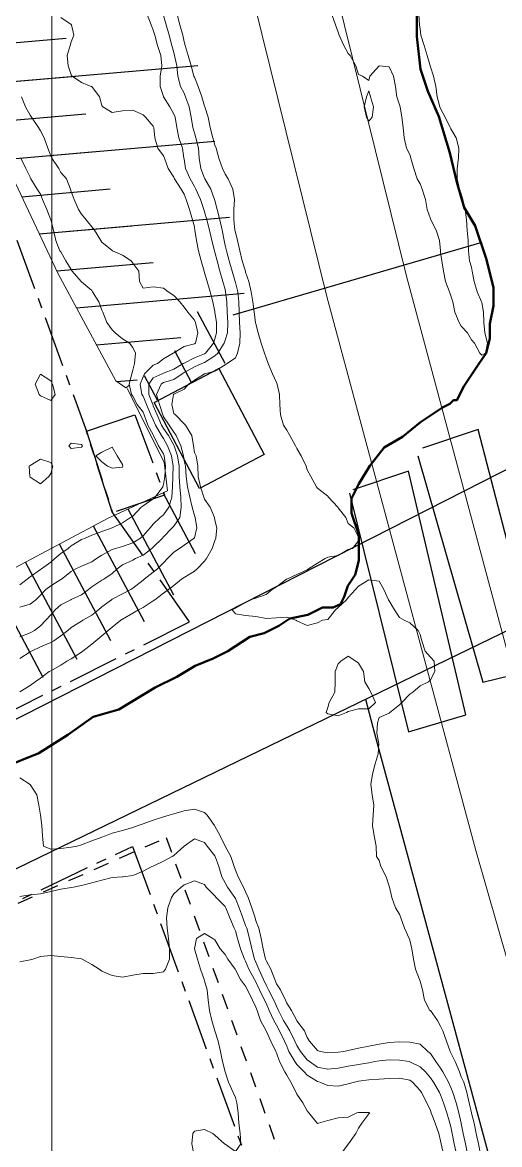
# Model space of a CAD drawing. Header units: centimetres. Extents: x 0 to 642158, y -847 to 649707.
# Drawn here: x 617165.4 to 617188.6, y 620797.7 to 620852.4 of the extents above; entities that cross this region are included whole.
import ezdxf

# ---------------------------------------------------------------- set-up
doc = ezdxf.new("R2010")
doc.units = ezdxf.units.CM
doc.header["$MEASUREMENT"] = 0
doc.linetypes.add('CENTERX2', pattern=[4, 2.5, -0.5, 0.5, -0.5])
doc.linetypes.add('JIS_02_0.7', pattern=[1.35, 0.75, -0.6])
for name, color, linetype, lineweight in [('MEV_environnement_V', 7, 'Continuous', 20), ('MEV_grille', 254, 'Continuous', 9), ('MEV_layout inondation', 5, 'Continuous', 15), ('MEV_schema paysager_V', 7, 'Continuous', 20), ('WAL_parcellaire agricole', 7, 'JIS_02_0.7', 25), ('WAL_topographie 0.5', 253, 'Continuous', 20)]:
    doc.layers.add(name, color=color, linetype=linetype, lineweight=lineweight)
doc.layers.add('MEV_schema paysager_Ha', color=7, linetype='Continuous', lineweight=25, transparency=0.13)
doc.layers.add('SPW_batiments', color=7, linetype='Continuous')
doc.layers.add('SPW_parcellaire cadastral', color=7, linetype='CENTERX2', lineweight=25, true_color=0xff0542)
doc.linetypes.add('TRACKS', pattern='A,0.15,[130,ltypeshp.shx,S=0.25,R=0,X=0,Y=0],0.15', length=0.3)
picture_1 = doc.add_image_def('image2.png', size_in_pixel=(6614, 11023))

# ---------------------------------------------------------------- blocks, each defined once
blk = doc.blocks.new('*U112')
at = {"layer": 'MEV_grille', "transparency": 33554687}
blk.add_lwpolyline([(0, 1825.476), (0, -1825.476)], dxfattribs=at)
blk = doc.blocks.new('*U113')
at = {"layer": 'MEV_grille', "color": 0, "linetype": 'ByBlock', "lineweight": -2, "transparency": 16777216}
blk.add_blockref('*U112', (1800, 0), dxfattribs=at)

msp = doc.modelspace()

# ---------------------------------------------------------------- hatches: boundary and pattern name
at = {"layer": 'MEV_schema paysager_Ha', "transparency": 33554687}
h = msp.add_hatch(dxfattribs=at)
h.set_pattern_fill('ANSI31', color=60, scale=30, angle=320)
h.paths.add_polyline_path([(617170.419, 620834.567), (617172.651, 620836.166), (617173.767, 620838.36), (617176.52, 620837.394), (617174.806, 620846.341), (617170.861, 620863.855), (617160.166, 620908.624), (617154.776, 620933.562), (617146.673, 620971.647), (617141.556, 621000.514), (617137.768, 621021.34), (617128.09, 621079.063), (617126.156, 621093.864), (617119.316, 621143.104), (617111.792, 621208.391), (617108.156, 621251.964), (617106.162, 621276.436), (617103.961, 621303.676), (617102.134, 621336.288), (617100.135, 621389.845), (617096.516, 621463.981), (617093.32, 621529.296), (617090.317, 621582.148), (617088.875, 621608.789), (617089.552, 621610.434), (617091.584, 621610.24), (617079.838, 621624.63), (617079.15, 621614.869), (617077.224, 621610.745), (617075.161, 621604.283), (617075.024, 621597.272), (617074.199, 621592.185), (617074.199, 621587.785), (617073.373, 621584.761), (617071.723, 621576.1), (617070.554, 621571.223), (617069.004, 621567.237), (617065.792, 621560.483), (617065.459, 621555.39), (617064.352, 621548.747), (617063.248, 621545.861), (617063.538, 621539.763), (617064.894, 621531.341), (617066.831, 621523.888), (617067.993, 621518.758), (617069.311, 621511.094), (617070.285, 621505.466), (617073.425, 621497.132), (617077.756, 621487.932), (617080.679, 621477.434), (617081.545, 621462.498), (617082.024, 621453.112), (617079.891, 621448.421), (617077.757, 621439.358), (617074.131, 621434.987), (617070.825, 621431.469), (617069.438, 621426.671), (617071.018, 621420.988), (617073.27, 621414.516), (617077.07, 621409.311), (617077.914, 621402.699), (617079.322, 621395.946), (617077.774, 621388.912), (617077.028, 621379.272), (617077.18, 621366.49), (617077.637, 621354.926), (617081.138, 621345.34), (617084.667, 621339.141), (617088.419, 621332.55), (617091.943, 621324.141), (617093.489, 621313.549), (617093.991, 621301.308), (617095.095, 621293.181), (617098.226, 621286.522), (617098.599, 621269.214), (617098.32, 621260.56), (617100.919, 621240.097), (617102.163, 621224.304), (617102.661, 621213.61), (617104.31, 621203.418), (617105.03, 621196.058), (617108.853, 621175.666), (617110.452, 621164.481), (617113.761, 621137.233), (617115.569, 621117.477), (617117.489, 621112.22), (617116.988, 621109.132), (617114.316, 621105.794), (617111.985, 621102.229), (617112.056, 621101.1), (617120.765, 621101.771), (617121.63, 621095.928), (617112.376, 621095.304), (617112.524, 621092.145), (617113.883, 621089.004), (617118.105, 621088.839), (617120.775, 621088.744), (617122.967, 621085.98), (617123.825, 621080.262), (617124.207, 621073.973), (617125.553, 621066.79), (617126.9, 621057.169), (617128.055, 621049.377), (617129.783, 621041.532), (617130.994, 621026.347), (617134.207, 621004.931), (617136.145, 620988.525), (617136.031, 620979.069), (617142.374, 620949.543), (617145.918, 620930.208), (617153.153, 620899.212), (617158.672, 620872.657), (617161.08, 620858.212), (617163.85, 620847.016), (617167.101, 620840.155), (617169.922, 620834.909)])
h = msp.add_hatch(dxfattribs=at)
h.set_pattern_fill('ANSI31', color=60, scale=15, angle=320)
h.paths.add_polyline_path([(617170.419, 620834.567), (617172.651, 620836.166), (617173.767, 620838.36), (617172.164, 620839.948), (617169.222, 620844.997), (617165.011, 620861.103), (617155.295, 620905.773), (617149.967, 620930.558), (617141.637, 620968.956), (617138.302, 620999.865), (617134.651, 621021.029), (617125.75, 621078.391), (617121.772, 621092.578), (617115.806, 621141.831), (617107.516, 621206.061), (617103.711, 621250.656), (617102.096, 621275.072), (617098.522, 621305.188), (617095.036, 621336.316), (617086.438, 621359.081), (617085.934, 621388.312), (617080.11, 621426.004), (617086.838, 621442.658), (617088.578, 621463.389), (617083.681, 621500.211), (617076.945, 621529.071), (617073.11, 621552.713), (617080.742, 621582.645), (617082.21, 621610.23), (617089.552, 621610.434), (617091.584, 621610.24), (617079.838, 621624.63), (617079.15, 621614.869), (617077.224, 621610.745), (617075.161, 621604.283), (617075.024, 621597.272), (617074.199, 621592.185), (617074.199, 621587.785), (617073.373, 621584.761), (617071.723, 621576.1), (617070.554, 621571.223), (617069.004, 621567.237), (617065.792, 621560.483), (617065.459, 621555.39), (617064.352, 621548.747), (617063.248, 621545.861), (617063.538, 621539.763), (617064.894, 621531.341), (617066.831, 621523.888), (617067.993, 621518.758), (617069.311, 621511.094), (617070.285, 621505.466), (617073.425, 621497.132), (617077.756, 621487.932), (617080.679, 621477.434), (617081.545, 621462.498), (617082.024, 621453.112), (617079.891, 621448.421), (617077.757, 621439.358), (617074.131, 621434.987), (617070.825, 621431.469), (617069.438, 621426.671), (617071.018, 621420.988), (617073.27, 621414.516), (617077.07, 621409.311), (617077.914, 621402.699), (617079.322, 621395.946), (617077.774, 621388.912), (617077.028, 621379.272), (617077.18, 621366.49), (617077.637, 621354.926), (617081.138, 621345.34), (617084.667, 621339.141), (617088.419, 621332.55), (617091.943, 621324.141), (617093.489, 621313.549), (617093.991, 621301.308), (617095.095, 621293.181), (617098.226, 621286.522), (617098.599, 621269.214), (617098.32, 621260.56), (617100.919, 621240.097), (617102.163, 621224.304), (617102.661, 621213.61), (617104.31, 621203.418), (617105.03, 621196.058), (617108.853, 621175.666), (617110.452, 621164.481), (617113.761, 621137.233), (617115.569, 621117.477), (617117.489, 621112.22), (617116.988, 621109.132), (617114.316, 621105.794), (617111.985, 621102.229), (617112.056, 621101.1), (617120.765, 621101.771), (617121.63, 621095.928), (617112.376, 621095.304), (617112.524, 621092.145), (617113.883, 621089.004), (617118.105, 621088.839), (617120.775, 621088.744), (617122.967, 621085.98), (617123.825, 621080.262), (617124.207, 621073.973), (617125.553, 621066.79), (617126.9, 621057.169), (617128.055, 621049.377), (617129.783, 621041.532), (617130.994, 621026.347), (617134.207, 621004.931), (617136.145, 620988.525), (617136.031, 620979.069), (617142.374, 620949.543), (617145.918, 620930.208), (617153.153, 620899.212), (617158.672, 620872.657), (617161.08, 620858.212), (617163.85, 620847.016), (617167.101, 620840.155), (617169.922, 620834.909)])
h = msp.add_hatch(dxfattribs=at)
h.set_pattern_fill('ANSI31', color=60, scale=15, angle=73)
h.paths.add_polyline_path([(617131.159, 620807.803), (617169.557, 620828.217), (617172.444, 620829.551), (617172.28, 620830.941), (617170.482, 620834.537), (617172.689, 620836.172), (617173.834, 620838.297), (617176.45, 620837.234), (617175.06, 620835.518), (617171.79, 620833.883), (617174.161, 620829.47), (617173.997, 620826.854), (617172.362, 620823.748), (617167.375, 620820.97), (617132.871, 620802.907)])

# ---------------------------------------------------------------- linework, layer by layer
for points in [[(616959.655, 620703.552), (616982.944, 620718.069), (617008.046, 620732.586), (617035.72, 620747.406), (617113.599, 620785.514), (617149.59, 620803.66), (617192.99, 620824.68), (617220.21, 620838.29), (617257.26, 620856.739), (617304.592, 620879.574), (617342.397, 620898.93)], [(617283.421, 620876.852), (617222.327, 620846.91), (617191.327, 620831.788), (617146.717, 620809.104), (617121.916, 620796.553), (617076.852, 620775.08), (617033.603, 620753.757), (617000.637, 620736.82), (616975.534, 620721.245), (616956.026, 620709.147)], [(617175.643, 620838.121), (617187.767, 620841.665)], [(617184.638, 620831.258), (617187.809, 620820.235), (617190.602, 620820.915), (617187.582, 620832.541), (617184.864, 620831.635)], [(617181.316, 620829.446), (617184.185, 620817.819), (617186.978, 620818.65), (617184.185, 620830.503), (617181.467, 620829.597)], [(617182.091, 620819.401), (617182.522, 620817.741), (617190.788, 620787.209), (617200.066, 620752.965), (617209.344, 620725.132), (617216.766, 620703.54)]]:
    msp.add_lwpolyline(points)
at = {"layer": 'MEV_environnement_V', "linetype": 'TRACKS', "ltscale": 3}
for points in [[(617192.692, 620793.816), (617187.462, 620812.038), (617180.212, 620839.014), (617172.287, 620871.053), (617164.867, 620902.923), (617159.638, 620927.214), (617155.59, 620944.754), (617147.16, 620985.388), (617137.717, 621040.025), (617132.657, 621071.9), (617128.273, 621100.567), (617122.707, 621142.396), (617119.503, 621165.835), (617115.794, 621199.724), (617111.915, 621241.714)], [(617196.551, 620794.87), (617191.316, 620813.109), (617184.085, 620840.014), (617176.176, 620871.986), (617168.771, 620903.798), (617163.542, 620928.084), (617159.498, 620945.611), (617151.09, 620986.135), (617141.663, 621040.679), (617136.609, 621072.516), (617132.233, 621101.133), (617126.671, 621142.93), (617123.473, 621166.323), (617119.773, 621200.126), (617115.901, 621242.044)]]:
    msp.add_lwpolyline(points, dxfattribs=at)
at = {"layer": 'MEV_layout inondation', "lineweight": 50}
msp.add_lwpolyline([(617164.396, 620816.068), (617166.168, 620816.777), (617167.586, 620817.663), (617168.826, 620818.548), (617170.066, 620818.903), (617171.839, 620819.966), (617172.902, 620820.497), (617173.788, 620821.029), (617174.674, 620821.383), (617175.383, 620821.737), (617176.446, 620822.446), (617177.155, 620822.623), (617177.864, 620822.977), (617178.395, 620823.332), (617179.281, 620823.509), (617179.99, 620823.863), (617180.522, 620823.863), (617180.876, 620824.04), (617181.053, 620824.394), (617181.231, 620824.926), (617181.585, 620825.457), (617181.763, 620826.166), (617181.763, 620827.406), (617181.408, 620828.469), (617181.408, 620829.178), (617181.763, 620829.886), (617182.294, 620830.772), (617183.003, 620831.658), (617183.889, 620832.189), (617184.775, 620832.898), (617185.838, 620833.607), (617186.193, 620833.784), (617186.37, 620833.961), (617186.547, 620833.961), (617186.901, 620834.67), (617187.61, 620835.732), (617187.964, 620836.264), (617188.142, 620836.973), (617188.142, 620837.681), (617188.319, 620838.567), (617188.319, 620839.453), (617187.964, 620840.87), (617187.433, 620842.465), (617186.901, 620843.35), (617186.547, 620844.59), (617186.193, 620846.008), (617185.661, 620847.779), (617185.129, 620849.019), (617184.775, 620850.082), (617184.598, 620851.677), (617184.598, 620855.043)], dxfattribs=at)
at = {"layer": 'MEV_schema paysager_V', "color": 60}
for points in [[(617142.374, 620949.543), (617145.918, 620930.208), (617153.153, 620899.212), (617158.672, 620872.657), (617161.08, 620858.212), (617163.85, 620847.016), (617167.101, 620840.155), (617169.922, 620834.909), (617170.419, 620834.567), (617170.593, 620834.692)], [(617131.159, 620807.803), (617169.557, 620828.217), (617172.444, 620829.551), (617172.28, 620830.941), (617170.482, 620834.537)]]:
    msp.add_lwpolyline(points, dxfattribs=at)
at = {"layer": 'SPW_batiments'}
msp.add_lwpolyline([(617174.942, 620835.51), (617177.144, 620831.326), (617173.997, 620829.67), (617171.795, 620833.853), (617174.942, 620835.51)], dxfattribs=at)
at = {"layer": 'SPW_parcellaire cadastral'}
for points in [[(617124.414, 621030.91), (617148.7, 620886.869), (617168.493, 620832.454), (617169.763, 620828.485), (617173.506, 620823.158), (617131.961, 620802.38), (617113.978, 620842.319), (617107.661, 620842.802), (617106.31, 620808.157), (617107.294, 620797.931), (617098.564, 620800.704), (617079.313, 620808.469), (617069.931, 620814.081), (617052.805, 620853.718), (617029.961, 620908.942), (617024.266, 620921.301), (617009.212, 620953.702)], [(617169.763, 620828.485), (617168.493, 620832.454), (617170.849, 620833.26), (617172.304, 620829.345), (617169.763, 620828.485)], [(617213.247, 620695.675), (617147.503, 620755.863), (617140.812, 620770.786), (617130.163, 620792.958), (617170.734, 620812.237), (617213.247, 620695.675)]]:
    msp.add_lwpolyline(points, dxfattribs=at)
at = {"layer": 'WAL_parcellaire agricole'}
msp.add_lwpolyline([(617130.603, 620794.186), (617172.378, 620812.662), (617207.015, 620716.042), (617222.894, 620674.67), (617235.398, 620640.421), (617232.649, 620638.421), (617217.147, 620653.669), (617191.644, 620678.666), (617129.988, 620735.908), (617151.108, 620751.855), (617130.603, 620794.186)], dxfattribs=at)
at = {"layer": 'WAL_topographie 0.5'}
for points in [[(617171.444, 620852.75), (617171.654, 620852.25), (617171.75, 620851.997), (617171.823, 620851.75), (617171.956, 620851.25), (617172.112, 620850.75), (617172.168, 620850.25), (617172.09, 620849.75), (617172.079, 620849.25), (617172.25, 620848.754), (617172.252, 620848.75), (617172.562, 620848.25), (617172.75, 620847.905), (617172.81, 620847.75), (617172.899, 620847.25), (617172.996, 620846.75), (617173.176, 620846.25), (617173.24, 620845.75), (617173.25, 620845.702), (617173.324, 620845.25), (617173.547, 620844.75), (617173.75, 620844.37), (617173.817, 620844.25), (617174.048, 620843.75), (617174.219, 620843.25), (617174.25, 620843.146), (617174.364, 620842.75), (617174.492, 620842.25), (617174.603, 620841.75), (617174.727, 620841.25), (617174.75, 620841.171), (617174.857, 620840.75), (617174.996, 620840.25), (617175.146, 620839.75), (617175.25, 620839.358), (617175.275, 620839.25), (617175.33, 620838.75), (617175.352, 620838.25), (617175.382, 620837.75), (617175.362, 620837.25), (617175.25, 620836.898), (617175.206, 620836.75), (617174.888, 620836.25), (617174.75, 620836.129), (617174.25, 620835.809), (617174.109, 620835.75), (617173.75, 620835.587), (617173.25, 620835.312), (617173.154, 620835.25), (617172.75, 620834.972), (617172.25, 620834.822), (617172.127, 620834.75), (617171.912, 620834.25), (617172.055, 620833.75), (617172.208, 620833.25), (617172.25, 620833.155), (617172.523, 620832.75), (617172.75, 620832.404), (617172.87, 620832.25), (617173.093, 620831.75), (617173.216, 620831.25), (617173.25, 620831.01), (617173.312, 620830.75), (617173.349, 620830.25), (617173.421, 620829.75), (617173.529, 620829.25), (617173.644, 620828.75), (617173.75, 620828.348), (617173.79, 620828.25), (617173.876, 620827.75), (617173.75, 620827.268), (617173.739, 620827.25), (617173.25, 620826.902), (617173.021, 620826.75), (617172.75, 620826.566), (617172.449, 620826.25), (617172.25, 620826.047), (617171.947, 620825.75), (617171.75, 620825.587), (617171.311, 620825.25), (617171.25, 620825.199), (617170.75, 620824.814), (617170.662, 620824.75), (617170.25, 620824.528), (617169.75, 620824.272), (617169.716, 620824.25), (617169.25, 620823.907), (617169.077, 620823.75), (617168.75, 620823.491), (617168.323, 620823.25), (617168.25, 620823.202), (617167.75, 620822.895), (617167.583, 620822.75), (617167.25, 620822.49), (617166.908, 620822.25), (617166.75, 620822.168), (617166.25, 620821.958), (617165.822, 620821.75), (617165.75, 620821.705), (617165.25, 620821.39)], [(617172.25, 620852.7), (617172.384, 620852.25), (617172.521, 620851.75), (617172.651, 620851.25), (617172.75, 620850.895), (617172.79, 620850.75), (617172.893, 620850.25), (617172.944, 620849.75), (617173.076, 620849.25), (617173.25, 620848.914), (617173.32, 620848.75), (617173.491, 620848.25), (617173.6, 620847.75), (617173.678, 620847.25), (617173.75, 620846.989), (617173.816, 620846.75), (617173.948, 620846.25), (617173.99, 620845.75), (617174.061, 620845.25), (617174.25, 620844.789), (617174.269, 620844.75), (617174.55, 620844.25), (617174.734, 620843.75), (617174.75, 620843.69), (617174.869, 620843.25), (617174.987, 620842.75), (617175.098, 620842.25), (617175.196, 620841.75), (617175.25, 620841.508), (617175.31, 620841.25), (617175.442, 620840.75), (617175.588, 620840.25), (617175.739, 620839.75), (617175.75, 620839.705), (617175.861, 620839.25), (617175.92, 620838.75), (617175.935, 620838.25), (617175.951, 620837.75), (617175.975, 620837.25), (617175.968, 620836.75), (617175.858, 620836.25), (617175.75, 620836.03), (617175.342, 620835.75), (617175.25, 620835.691), (617174.75, 620835.377), (617174.25, 620835.25), (617174.25, 620835.25), (617173.75, 620834.943), (617173.461, 620834.75), (617173.25, 620834.505), (617172.75, 620834.255), (617172.742, 620834.25), (617172.653, 620833.75), (617172.75, 620833.325), (617172.827, 620833.25), (617173.25, 620832.817), (617173.315, 620832.75), (617173.629, 620832.25), (617173.713, 620831.75), (617173.75, 620831.427), (617173.837, 620831.25), (617173.928, 620830.75), (617173.938, 620830.25), (617174.042, 620829.75), (617174.209, 620829.25), (617174.25, 620829.151), (617174.525, 620828.75), (617174.727, 620828.25), (617174.75, 620828.129), (617174.844, 620827.75), (617174.799, 620827.25), (617174.75, 620827.141), (617174.617, 620826.75), (617174.342, 620826.25), (617174.25, 620826.121), (617173.881, 620825.75), (617173.75, 620825.639), (617173.25, 620825.334), (617173.13, 620825.25), (617172.75, 620824.946), (617172.496, 620824.75), (617172.25, 620824.574), (617171.821, 620824.25), (617171.75, 620824.197), (617171.25, 620823.867), (617171.027, 620823.75), (617170.75, 620823.596), (617170.25, 620823.308), (617170.164, 620823.25), (617169.75, 620822.909), (617169.551, 620822.75), (617169.25, 620822.498), (617168.947, 620822.25), (617168.75, 620822.081), (617168.319, 620821.75), (617168.25, 620821.692), (617167.75, 620821.368), (617167.533, 620821.25), (617167.25, 620821.061), (617166.75, 620820.789), (617166.683, 620820.75), (617166.25, 620820.436), (617165.987, 620820.25), (617165.75, 620820.064), (617165.25, 620819.759)], [(617167.25, 620852.601), (617167.75, 620852.272), (617167.77, 620852.25), (617167.884, 620851.75), (617167.75, 620851.424), (617167.695, 620851.25), (617167.552, 620850.75), (617167.607, 620850.25), (617167.75, 620849.813), (617167.797, 620849.75), (617168.25, 620849.445), (617168.731, 620849.25), (617168.75, 620849.242), (617169.13, 620848.75), (617169.25, 620848.315), (617169.295, 620848.25), (617169.75, 620847.972), (617170.25, 620848.064), (617170.75, 620848.092), (617171.25, 620847.866), (617171.363, 620847.75), (617171.75, 620847.316), (617171.778, 620847.25), (617171.819, 620846.75), (617171.979, 620846.25), (617172.25, 620845.871), (617172.302, 620845.75), (617172.469, 620845.25), (617172.75, 620844.829), (617172.788, 620844.75), (617173.1, 620844.25), (617173.25, 620843.996), (617173.356, 620843.75), (617173.519, 620843.25), (617173.661, 620842.75), (617173.75, 620842.408), (617173.78, 620842.25), (617173.861, 620841.75), (617173.958, 620841.25), (617174.075, 620840.75), (617174.224, 620840.25), (617174.25, 620840.178), (617174.368, 620839.75), (617174.522, 620839.25), (617174.654, 620838.75), (617174.75, 620838.279), (617174.754, 620838.25), (617174.825, 620837.75), (617174.83, 620837.25), (617174.75, 620836.959), (617174.683, 620836.75), (617174.288, 620836.25), (617174.25, 620836.223), (617173.75, 620836.025), (617173.25, 620835.776), (617173.213, 620835.75), (617172.75, 620835.474), (617172.25, 620835.281), (617172.18, 620835.25), (617171.75, 620835.052), (617171.54, 620834.75), (617171.536, 620834.25), (617171.726, 620833.75), (617171.75, 620833.697), (617171.932, 620833.25), (617172.151, 620832.75), (617172.25, 620832.592), (617172.498, 620832.25), (617172.75, 620831.776), (617172.764, 620831.75), (617172.935, 620831.25), (617173.006, 620830.75), (617173.014, 620830.25), (617173.042, 620829.75), (617173.088, 620829.25), (617173.106, 620828.75), (617173.041, 620828.25), (617172.75, 620827.831), (617172.673, 620827.75), (617172.25, 620827.315), (617172.192, 620827.25), (617171.75, 620826.805), (617171.687, 620826.75), (617171.25, 620826.416), (617170.882, 620826.25), (617170.75, 620826.181), (617170.25, 620825.941), (617169.982, 620825.75), (617169.75, 620825.532), (617169.334, 620825.25), (617169.25, 620825.202), (617168.75, 620824.873), (617168.587, 620824.75), (617168.25, 620824.481), (617167.75, 620824.26), (617167.73, 620824.25), (617167.25, 620824.008), (617166.971, 620823.75), (617166.75, 620823.514), (617166.519, 620823.25), (617166.25, 620822.972), (617165.955, 620822.75), (617165.75, 620822.641), (617165.25, 620822.447)], [(617172.912, 620852.75), (617173.051, 620852.25), (617173.184, 620851.75), (617173.25, 620851.426), (617173.299, 620851.25), (617173.444, 620850.75), (617173.59, 620850.25), (617173.733, 620849.75), (617173.75, 620849.702), (617173.941, 620849.25), (617174.119, 620848.75), (617174.25, 620848.283), (617174.264, 620848.25), (617174.42, 620847.75), (617174.526, 620847.25), (617174.655, 620846.75), (617174.75, 620846.393), (617174.806, 620846.25), (617174.948, 620845.75), (617175.123, 620845.25), (617175.25, 620844.984), (617175.4, 620844.75), (617175.626, 620844.25), (617175.704, 620843.75), (617175.68, 620843.25), (617175.675, 620842.75), (617175.731, 620842.25), (617175.75, 620842.147), (617175.848, 620841.75), (617175.961, 620841.25), (617176.087, 620840.75), (617176.237, 620840.25), (617176.25, 620840.203), (617176.402, 620839.75), (617176.513, 620839.25), (617176.604, 620838.75), (617176.667, 620838.25), (617176.736, 620837.75), (617176.75, 620837.68), (617176.863, 620837.25), (617177.006, 620836.75), (617177.174, 620836.25), (617177.25, 620836.034), (617177.354, 620835.75), (617177.558, 620835.25), (617177.75, 620834.832), (617177.785, 620834.75), (617177.904, 620834.25), (617177.921, 620833.75), (617177.941, 620833.25), (617178.099, 620832.75), (617178.25, 620832.511), (617178.407, 620832.25), (617178.676, 620831.75), (617178.75, 620831.617), (617178.957, 620831.25), (617179.192, 620830.75), (617179.25, 620830.582), (617179.433, 620830.25), (617179.698, 620829.75), (617179.75, 620829.682), (617180.25, 620829.286), (617180.292, 620829.25), (617180.735, 620828.75), (617180.75, 620828.724), (617181.125, 620828.25), (617181.25, 620827.969), (617181.519, 620827.75), (617181.75, 620827.288), (617181.779, 620827.25), (617181.75, 620827.125), (617181.45, 620826.75), (617181.25, 620826.691), (617180.75, 620826.411), (617180.25, 620826.318), (617180.118, 620826.25), (617179.75, 620826.034), (617179.316, 620825.75), (617179.25, 620825.71), (617178.75, 620825.479), (617178.25, 620825.254), (617178.243, 620825.25), (617177.75, 620824.874), (617177.542, 620824.75), (617177.25, 620824.5), (617176.75, 620824.328), (617176.464, 620824.25), (617176.25, 620824.114), (617175.75, 620823.843), (617175.589, 620823.75), (617175.75, 620823.558), (617176.25, 620823.477), (617176.75, 620823.424), (617177.25, 620823.335), (617177.75, 620823.359), (617178.25, 620823.393), (617178.694, 620823.25), (617178.75, 620823.225), (617179.25, 620823), (617179.75, 620823.125), (617180, 620823.25), (617180.25, 620823.288), (617180.625, 620823.75), (617180.75, 620823.868), (617181.156, 620824.25), (617181.25, 620824.365), (617181.607, 620824.75), (617181.75, 620824.904), (617182.25, 620825.221), (617182.75, 620825.159), (617182.975, 620824.75), (617183.21, 620824.25), (617183.25, 620824.191), (617183.509, 620823.75), (617183.75, 620823.382), (617183.977, 620823.25), (617184.25, 620823.125), (617184.659, 620822.75), (617184.75, 620822.55), (617184.833, 620822.25), (617185, 620821.75), (617185.25, 620821.45), (617185.432, 620821.25), (617185.461, 620820.75), (617185.25, 620820.35), (617185.159, 620820.25), (617184.75, 620820.05), (617184.395, 620819.75), (617184.25, 620819.642), (617183.865, 620819.25), (617183.75, 620819.125), (617183.276, 620818.75), (617183.25, 620818.719), (617182.75, 620818.515), (617182.668, 620818.25), (617182.649, 620817.75), (617182.734, 620817.25), (617182.709, 620816.75), (617182.566, 620816.25), (617182.425, 620815.75), (617182.356, 620815.25), (617182.417, 620814.75), (617182.498, 620814.25), (617182.467, 620813.75), (617182.435, 620813.25), (617182.511, 620812.75), (617182.609, 620812.25), (617182.618, 620811.75), (617182.75, 620811.546), (617182.842, 620811.25), (617183.102, 620810.75), (617183.25, 620810.294), (617183.258, 620810.25), (617183.376, 620809.75), (617183.554, 620809.25), (617183.75, 620808.928), (617183.805, 620808.75), (617183.996, 620808.25), (617184.218, 620807.75), (617184.25, 620807.673), (617184.35, 620807.25), (617184.431, 620806.75), (617184.523, 620806.25), (617184.718, 620805.75), (617184.75, 620805.672), (617184.865, 620805.25), (617184.966, 620804.75), (617185.231, 620804.25), (617185.25, 620804.234), (617185.598, 620803.75), (617185.75, 620803.486), (617185.853, 620803.25), (617186.038, 620802.75), (617186.219, 620802.25), (617186.25, 620802.183), (617186.465, 620801.75), (617186.667, 620801.25), (617186.75, 620801.018), (617186.876, 620800.75), (617187.033, 620800.25), (617187.144, 620799.75), (617187.249, 620799.25), (617187.25, 620799.245), (617187.386, 620798.75), (617187.488, 620798.25), (617187.6, 620797.75), (617187.691, 620797.25)], [(617180.455, 620852.75), (617180.634, 620852.25), (617180.75, 620851.889), (617180.806, 620851.75), (617181.037, 620851.25), (617181.25, 620850.85), (617181.339, 620850.75), (617181.622, 620850.25), (617181.75, 620849.833), (617181.95, 620849.75), (617182.25, 620849.536), (617182.302, 620849.75), (617182.75, 620850.25), (617182.75, 620850.25), (617182.75, 620850.25), (617183.25, 620850.202), (617183.446, 620849.75), (617183.548, 620849.25), (617183.616, 620848.75), (617183.75, 620848.359), (617183.771, 620848.25), (617183.853, 620847.75), (617183.919, 620847.25), (617183.977, 620846.75), (617184.092, 620846.25), (617184.25, 620845.938), (617184.3, 620845.75), (617184.443, 620845.25), (617184.608, 620844.75), (617184.75, 620844.505), (617184.855, 620844.25), (617185.011, 620843.75), (617185.102, 620843.25), (617185.25, 620842.793), (617185.265, 620842.75), (617185.526, 620842.25), (617185.699, 620841.75), (617185.736, 620841.25), (617185.75, 620841.159), (617185.804, 620840.75), (617185.887, 620840.25), (617185.983, 620839.75), (617186.179, 620839.25), (617186.25, 620839.046), (617186.35, 620838.75), (617186.449, 620838.25), (617186.659, 620837.75), (617186.75, 620837.579), (617187.061, 620837.25), (617187.25, 620836.9), (617187.393, 620836.75), (617187.661, 620836.25), (617187.75, 620836.157), (617187.929, 620836.25), (617188.038, 620836.75), (617187.899, 620837.25), (617187.85, 620837.75), (617187.833, 620838.25), (617187.75, 620838.728), (617187.744, 620838.75), (617187.531, 620839.25), (617187.391, 620839.75), (617187.283, 620840.25), (617187.25, 620840.444), (617187.154, 620840.75), (617187.111, 620841.25), (617187.084, 620841.75), (617187.044, 620842.25), (617187.011, 620842.75), (617186.947, 620843.25), (617186.838, 620843.75), (617186.75, 620844.02), (617186.668, 620844.25), (617186.551, 620844.75), (617186.554, 620845.25), (617186.624, 620845.75), (617186.638, 620846.25), (617186.501, 620846.75), (617186.25, 620847.18), (617186.213, 620847.25), (617185.968, 620847.75), (617185.75, 620848.168), (617185.709, 620848.25), (617185.58, 620848.75), (617185.517, 620849.25), (617185.407, 620849.75), (617185.25, 620850.208), (617185.236, 620850.25), (617185.097, 620850.75), (617184.946, 620851.25), (617184.791, 620851.75), (617184.75, 620852.031), (617184.716, 620852.25), (617184.688, 620852.75)], [(617165.327, 620848.75), (617165.516, 620848.25), (617165.75, 620847.842), (617165.818, 620847.75), (617166.164, 620847.25), (617166.25, 620847.08), (617166.436, 620846.75), (617166.616, 620846.25), (617166.75, 620845.874), (617166.809, 620845.75), (617167.149, 620845.25), (617167.25, 620845.064), (617167.525, 620844.75), (617167.722, 620844.25), (617167.75, 620844.138), (617167.888, 620843.75), (617168.098, 620843.25), (617168.25, 620843.027), (617168.484, 620842.75), (617168.75, 620842.403), (617168.886, 620842.25), (617169.201, 620841.75), (617169.25, 620841.656), (617169.75, 620841.256), (617169.764, 620841.25), (617170.25, 620841.025), (617170.673, 620840.75), (617170.75, 620840.642), (617171.04, 620840.25), (617171.081, 620839.75), (617171.25, 620839.426), (617171.75, 620839.484), (617172.25, 620839.431), (617172.479, 620839.25), (617172.75, 620839.069), (617173.038, 620838.75), (617173.25, 620838.498), (617173.429, 620838.25), (617173.75, 620837.865), (617173.803, 620837.75), (617173.921, 620837.25), (617173.803, 620836.75), (617173.75, 620836.716), (617173.25, 620836.586), (617172.75, 620836.28), (617172.722, 620836.25), (617172.25, 620835.98), (617171.954, 620835.75), (617171.75, 620835.678), (617171.321, 620835.25), (617171.25, 620835.113), (617171.116, 620834.75), (617171.194, 620834.25), (617171.25, 620834.163), (617171.421, 620833.75), (617171.637, 620833.25), (617171.75, 620833.016), (617171.862, 620832.75), (617172.152, 620832.25), (617172.25, 620832.104), (617172.445, 620831.75), (617172.63, 620831.25), (617172.716, 620830.75), (617172.701, 620830.25), (617172.687, 620829.75), (617172.654, 620829.25), (617172.507, 620828.75), (617172.25, 620828.385), (617172.083, 620828.25), (617171.75, 620827.923), (617171.594, 620827.75), (617171.25, 620827.364), (617171.123, 620827.25), (617170.75, 620827.018), (617170.25, 620826.849), (617169.913, 620826.75), (617169.75, 620826.699), (617169.25, 620826.421), (617168.982, 620826.25), (617168.75, 620826.101), (617168.25, 620825.886), (617167.975, 620825.75), (617167.75, 620825.62), (617167.278, 620825.25), (617167.25, 620825.231), (617166.75, 620824.918), (617166.508, 620824.75), (617166.25, 620824.476), (617166.023, 620824.25), (617165.75, 620824.037), (617165.25, 620823.887)], [(617182.25, 620847.559), (617182.41, 620847.75), (617182.483, 620848.25), (617182.326, 620848.75), (617182.25, 620849.028), (617182.131, 620848.75), (617182.024, 620848.25), (617182.142, 620847.75), (617182.25, 620847.559)], [(617165.3, 620845.75), (617165.536, 620845.25), (617165.75, 620844.831), (617165.786, 620844.75), (617166.089, 620844.25), (617166.25, 620844.009), (617166.358, 620843.75), (617166.556, 620843.25), (617166.75, 620842.75), (617166.75, 620842.75), (617166.894, 620842.25), (617167.008, 620841.75), (617167.204, 620841.25), (617167.25, 620841.192), (617167.49, 620840.75), (617167.75, 620840.332), (617167.795, 620840.25), (617168.229, 620839.75), (617168.25, 620839.735), (617168.75, 620839.313), (617168.795, 620839.25), (617169.09, 620838.75), (617169.25, 620838.358), (617169.287, 620838.25), (617169.486, 620837.75), (617169.75, 620837.395), (617169.889, 620837.25), (617170.25, 620836.962), (617170.596, 620836.75), (617170.75, 620836.538), (617170.885, 620836.25), (617170.841, 620835.75), (617170.75, 620835.43), (617170.704, 620835.25), (617170.581, 620834.75), (617170.681, 620834.25), (617170.75, 620834.168), (617170.968, 620833.75), (617171.25, 620833.391), (617171.307, 620833.25), (617171.481, 620832.75), (617171.75, 620832.278), (617171.764, 620832.25), (617172.009, 620831.75), (617172.25, 620831.351), (617172.284, 620831.25), (617172.341, 620830.75), (617172.308, 620830.25), (617172.25, 620829.857), (617172.208, 620829.75), (617171.839, 620829.25), (617171.75, 620829.169), (617171.25, 620828.826), (617171.158, 620828.75), (617170.75, 620828.326), (617170.638, 620828.25), (617170.25, 620828.002), (617169.754, 620827.75), (617169.75, 620827.748), (617169.25, 620827.574), (617168.75, 620827.388), (617168.436, 620827.25), (617168.25, 620827.175), (617167.75, 620826.872), (617167.601, 620826.75), (617167.25, 620826.493), (617166.957, 620826.25), (617166.75, 620826.071), (617166.308, 620825.75), (617166.25, 620825.716), (617165.75, 620825.368), (617165.603, 620825.25), (617165.25, 620824.975)], [(617166.972, 620834.25), (617166.75, 620833.947), (617166.25, 620834.177), (617166.195, 620834.25), (617165.994, 620834.75), (617166.25, 620835.239), (617166.75, 620834.906), (617166.847, 620834.75), (617166.972, 620834.25)], [(617168.297, 620831.75), (617168.25, 620831.678), (617167.75, 620831.609), (617167.643, 620831.75), (617167.75, 620831.882), (617168.25, 620831.813), (617168.297, 620831.75)], [(617170.272, 620830.75), (617170.25, 620830.702), (617169.75, 620830.663), (617169.513, 620830.75), (617169.25, 620830.967), (617168.954, 620831.25), (617169.25, 620831.431), (617169.75, 620831.687), (617169.991, 620831.25), (617170.25, 620830.833), (617170.272, 620830.75)], [(617166.657, 620830.25), (617166.25, 620829.895), (617165.75, 620830.219), (617165.737, 620830.25), (617165.704, 620830.75), (617165.75, 620830.79), (617166.25, 620831.087), (617166.75, 620830.938), (617166.855, 620830.75), (617166.75, 620830.397), (617166.657, 620830.25)], [(617180.75, 620818.591), (617181.162, 620818.75), (617181.25, 620818.802), (617181.75, 620818.931), (617182.25, 620818.94), (617182.583, 620819.25), (617182.347, 620819.75), (617182.25, 620819.917), (617182.063, 620820.25), (617181.991, 620820.75), (617181.75, 620821.156), (617181.613, 620821.25), (617181.25, 620821.5), (617180.887, 620821.25), (617180.75, 620821.125), (617180.609, 620820.75), (617180.619, 620820.25), (617180.592, 620819.75), (617180.325, 620819.25), (617180.25, 620819), (617180.178, 620818.75), (617180.25, 620818.694), (617180.75, 620818.591)], [(617165.25, 620815.569), (617165.75, 620815.25), (617165.75, 620815.25), (617166.073, 620814.75), (617166.167, 620814.25), (617166.25, 620813.75), (617166.25, 620813.75), (617166.313, 620813.25), (617166.345, 620812.75), (617166.406, 620812.25), (617166.75, 620812.107), (617167.25, 620812.129), (617167.75, 620812.194), (617168.042, 620812.25), (617168.25, 620812.305), (617168.75, 620812.501), (617169.25, 620812.692), (617169.423, 620812.75), (617169.75, 620812.88), (617170.25, 620813.016), (617170.75, 620813.156), (617171.009, 620813.25), (617171.25, 620813.341), (617171.75, 620813.517), (617172.25, 620813.669), (617172.524, 620813.75), (617172.75, 620813.814), (617173.25, 620813.966), (617173.75, 620814.049), (617174.25, 620813.884), (617174.377, 620813.75), (617174.728, 620813.25), (617174.75, 620813.217), (617175.003, 620812.75), (617175.246, 620812.25), (617175.25, 620812.242), (617175.526, 620811.75), (617175.694, 620811.25), (617175.75, 620811.071), (617175.891, 620810.75), (617176.153, 620810.25), (617176.25, 620810.024), (617176.377, 620809.75), (617176.546, 620809.25), (617176.708, 620808.75), (617176.75, 620808.609), (617176.888, 620808.25), (617177, 620807.75), (617177.101, 620807.25), (617177.225, 620806.75), (617177.25, 620806.681), (617177.478, 620806.25), (617177.668, 620805.75), (617177.75, 620805.539), (617177.946, 620805.25), (617178.196, 620804.75), (617178.25, 620804.607), (617178.476, 620804.25), (617178.742, 620803.75), (617178.75, 620803.736), (617179.112, 620803.25), (617179.25, 620802.929), (617179.368, 620802.75), (617179.75, 620802.3), (617179.885, 620802.25), (617180.25, 620802.178), (617180.75, 620802.214), (617181.028, 620802.25), (617181.25, 620802.291), (617181.75, 620802.4), (617182.25, 620802.505), (617182.75, 620802.609), (617183.25, 620802.687), (617183.75, 620802.71), (617184.25, 620802.699), (617184.75, 620802.601), (617185.126, 620802.25), (617185.25, 620802.142), (617185.519, 620801.75), (617185.75, 620801.44), (617185.863, 620801.25), (617186.13, 620800.75), (617186.25, 620800.484), (617186.345, 620800.25), (617186.5, 620799.75), (617186.63, 620799.25), (617186.748, 620798.75), (617186.75, 620798.74), (617186.853, 620798.25), (617186.956, 620797.75), (617187.065, 620797.25)], [(617165.25, 620809.79), (617165.75, 620809.878), (617166.25, 620809.929), (617166.75, 620810.036), (617167.25, 620810.145), (617167.75, 620810.227), (617167.857, 620810.25), (617168.25, 620810.333), (617168.75, 620810.452), (617169.25, 620810.598), (617169.75, 620810.721), (617170.25, 620810.745), (617170.283, 620810.75), (617170.75, 620810.814), (617171.25, 620811.023), (617171.687, 620811.25), (617171.75, 620811.277), (617172.25, 620811.522), (617172.673, 620811.75), (617172.75, 620811.79), (617173.247, 620812.25), (617173.25, 620812.253), (617173.75, 620812.603), (617174.25, 620812.43), (617174.38, 620812.25), (617174.75, 620811.777), (617174.764, 620811.75), (617174.951, 620811.25), (617175.093, 620810.75), (617175.25, 620810.459), (617175.364, 620810.25), (617175.723, 620809.75), (617175.75, 620809.702), (617175.938, 620809.25), (617176.112, 620808.75), (617176.25, 620808.388), (617176.303, 620808.25), (617176.436, 620807.75), (617176.547, 620807.25), (617176.683, 620806.75), (617176.75, 620806.593), (617176.9, 620806.25), (617177.126, 620805.75), (617177.25, 620805.478), (617177.365, 620805.25), (617177.617, 620804.75), (617177.75, 620804.445), (617177.851, 620804.25), (617178.102, 620803.75), (617178.25, 620803.488), (617178.408, 620803.25), (617178.651, 620802.75), (617178.75, 620802.541), (617178.919, 620802.25), (617179.25, 620801.835), (617179.356, 620801.75), (617179.75, 620801.486), (617180.25, 620801.38), (617180.75, 620801.434), (617181.25, 620801.528), (617181.75, 620801.609), (617182.25, 620801.693), (617182.543, 620801.75), (617182.75, 620801.791), (617183.25, 620801.844), (617183.75, 620801.83), (617184.214, 620801.75), (617184.25, 620801.744), (617184.75, 620801.495), (617185.005, 620801.25), (617185.25, 620800.97), (617185.407, 620800.75), (617185.699, 620800.25), (617185.75, 620800.137), (617185.893, 620799.75), (617186.048, 620799.25), (617186.205, 620798.75), (617186.25, 620798.577), (617186.32, 620798.25), (617186.412, 620797.75), (617186.522, 620797.25)], [(617165.25, 620806.62), (617165.75, 620806.709), (617165.883, 620806.75), (617166.25, 620806.866), (617166.75, 620806.927), (617167.25, 620806.875), (617167.75, 620806.828), (617168.25, 620806.765), (617168.286, 620806.75), (617168.75, 620806.486), (617169.107, 620806.25), (617169.25, 620806.16), (617169.75, 620805.943), (617170.25, 620805.869), (617170.75, 620805.963), (617171.25, 620806.047), (617171.75, 620806.045), (617172.25, 620806.125), (617172.349, 620806.25), (617172.534, 620806.75), (617172.544, 620807.25), (617172.488, 620807.75), (617172.423, 620808.25), (617172.393, 620808.75), (617172.452, 620809.25), (617172.643, 620809.75), (617172.75, 620809.918), (617173.104, 620810.25), (617173.25, 620810.366), (617173.75, 620810.558), (617174.25, 620810.381), (617174.329, 620810.25), (617174.75, 620809.826), (617174.817, 620809.75), (617175.25, 620809.309), (617175.284, 620809.25), (617175.481, 620808.75), (617175.698, 620808.25), (617175.75, 620808.121), (617175.85, 620807.75), (617176.003, 620807.25), (617176.194, 620806.75), (617176.25, 620806.64), (617176.405, 620806.25), (617176.682, 620805.75), (617176.75, 620805.636), (617176.926, 620805.25), (617177.174, 620804.75), (617177.25, 620804.596), (617177.397, 620804.25), (617177.616, 620803.75), (617177.75, 620803.527), (617177.902, 620803.25), (617178.137, 620802.75), (617178.25, 620802.498), (617178.359, 620802.25), (617178.648, 620801.75), (617178.75, 620801.612), (617179.099, 620801.25), (617179.25, 620801.092), (617179.75, 620800.78), (617179.862, 620800.75), (617180.25, 620800.59), (617180.75, 620800.553), (617181.25, 620800.666), (617181.548, 620800.75), (617181.75, 620800.793), (617182.25, 620800.857), (617182.75, 620800.899), (617183.25, 620800.926), (617183.75, 620800.942), (617184.25, 620800.841), (617184.374, 620800.75), (617184.75, 620800.353), (617184.82, 620800.25), (617185.071, 620799.75), (617185.25, 620799.371), (617185.294, 620799.25), (617185.488, 620798.75), (617185.658, 620798.25), (617185.75, 620797.895), (617185.775, 620797.75), (617185.884, 620797.25)], [(617173.721, 620797.25), (617173.635, 620797.75), (617173.677, 620798.25), (617173.75, 620798.364), (617174.25, 620798.453), (617174.645, 620798.25), (617174.75, 620798.167), (617175.226, 620797.75), (617175.25, 620797.73), (617175.75, 620797.375), (617176.023, 620797.75), (617175.982, 620798.25), (617175.918, 620798.75), (617175.886, 620799.25), (617175.817, 620799.75), (617175.75, 620800), (617175.645, 620800.25), (617175.409, 620800.75), (617175.252, 620801.25), (617175.25, 620801.258), (617175.118, 620801.75), (617175.028, 620802.25), (617174.913, 620802.75), (617174.752, 620803.25), (617174.75, 620803.256), (617174.606, 620803.75), (617174.495, 620804.25), (617174.419, 620804.75), (617174.368, 620805.25), (617174.25, 620805.68), (617174.232, 620805.75), (617174.058, 620806.25), (617173.896, 620806.75), (617173.765, 620807.25), (617173.854, 620807.75), (617174.25, 620807.992), (617174.646, 620807.75), (617174.75, 620807.678), (617175.01, 620807.25), (617175.25, 620806.967), (617175.383, 620806.75), (617175.734, 620806.25), (617175.75, 620806.227), (617176.001, 620805.75), (617176.25, 620805.432), (617176.343, 620805.25), (617176.576, 620804.75), (617176.75, 620804.412), (617176.806, 620804.25), (617176.967, 620803.75), (617177.25, 620803.258), (617177.254, 620803.25), (617177.484, 620802.75), (617177.715, 620802.25), (617177.75, 620802.174), (617177.903, 620801.75), (617178.162, 620801.25), (617178.25, 620801.088), (617178.451, 620800.75), (617178.705, 620800.25), (617178.75, 620800.159), (617179.043, 620799.75), (617179.25, 620799.362), (617179.336, 620799.25), (617179.73, 620798.75), (617179.75, 620798.733), (617179.8, 620798.75), (617180.25, 620798.877), (617180.75, 620799.02), (617181.25, 620799.051), (617181.668, 620799.25), (617181.75, 620799.281), (617182.25, 620799.272), (617182.299, 620799.25), (617182.25, 620799.208), (617181.906, 620798.75), (617181.75, 620798.506), (617181.62, 620798.25), (617181.263, 620797.75), (617181.25, 620797.735), (617180.891, 620797.25)]]:
    msp.add_lwpolyline(points, dxfattribs=at)

# ---------------------------------------------------------------- block references
at = {"layer": 'MEV_grille', "transparency": 33554687}
msp.add_blockref('*U113', (615366.814, 620593.644), dxfattribs=at)

# ---------------------------------------------------------------- pictures from other files: only their frames are drawn
image = msp.add_image(picture_1, insert=(616830.845, 620745.783), size_in_units=(429.466, 715.756), dxfattribs=dict(brightness=75))
image.dxf.flags = 7

doc.saveas('drawing.dxf')
